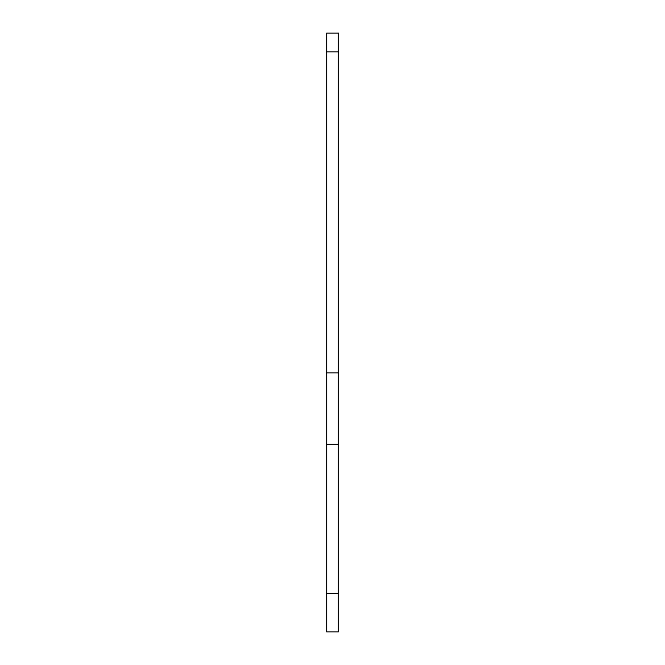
<?xml version="1.0" encoding="UTF-8"?>
<svg xmlns="http://www.w3.org/2000/svg" width="665" height="665" viewBox="0 0 665 665"><rect width="100%" height="100%" fill="white"/><g stroke="black" fill="none" stroke-linecap="round" stroke-linejoin="round"><path stroke-width="1" d="M326.523 51.712L338.477 51.712M326.523 372.749L338.477 372.749M326.523 444.478L338.477 444.478M326.523 593.496L338.477 593.496M338.477 33.25L326.523 33.25L326.523 631.75L338.477 631.75L338.477 33.25"/></g></svg>
